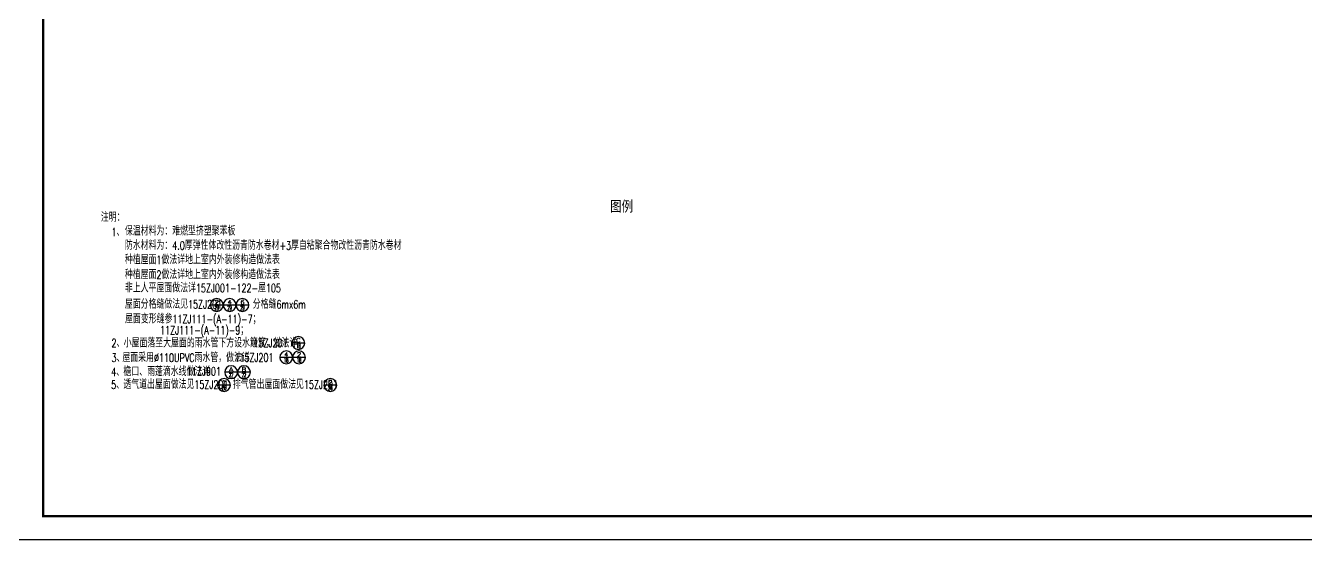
# Model space of a CAD drawing. Extents: x -737978 to 768813, y -372247 to 1140308.
# Drawn here: x 98187 to 180931, y -159911 to -126689 of the extents above; entities that cross this region are included whole.
import ezdxf
from ezdxf.enums import TextEntityAlignment as Align

# ---------------------------------------------------------------- set-up
doc = ezdxf.new("R2010")
doc.units = 0
doc.header["$LTSCALE"] = 10
doc.header["$MEASUREMENT"] = 0
doc.layers.get('0').update_dxf_attribs({"linetype": 'CONTINUOUS'})
doc.layers.add('PUB_TEXT', color=7, linetype='CONTINUOUS')
doc.layers.add('PUB_TITLE', color=4, linetype='CONTINUOUS')
doc.styles.add('_宋体', font='', dxfattribs={"width": 0.8})
doc.styles.add('COMP', font='complex', dxfattribs={"bigfont": 'hztxt'})
doc.styles.add('HZTXT', font='TXT', dxfattribs={"bigfont": 'HZTXT'})
doc.styles.get('_宋体').set_extended_font_data('SimSun')

# ---------------------------------------------------------------- blocks, each defined once
blk = doc.blocks.new('_INDEX')
blk.add_line((-0.5, 0), (0.5, 0))
blk.add_circle((0, 0), 0.5)
at = {"style": 'COMP'}
for tag, width, p, p2 in [('1', 2.333333, (-0.17, 0.05), (0.17, 0.05)), ('-', 1.166667, (-0.17, -0.39), (0.17, -0.39))]:
    blk.add_attdef(tag, text='', height=0.34, dxfattribs=dict(at, width=width)).set_placement(p, p2, align=Align.FIT)

msp = doc.modelspace()

# ---------------------------------------------------------------- linework, layer by layer
at = {"layer": 'PUB_TITLE'}
msp.add_lwpolyline([(95574.9, -159910.6), (253224.9, -159910.6), (253224.9, -70810.6), (95574.9, -70810.6)], close=True, dxfattribs=at)
at = {"layer": 'PUB_TITLE', "const_width": 150}
msp.add_lwpolyline([(99324.9, -158410.6), (251724.9, -158410.6), (251724.9, -72310.6), (99324.9, -72310.6)], close=True, dxfattribs=at)

# ---------------------------------------------------------------- block references
at = {"layer": 'PUB_TEXT', "color": 7}
ref = msp.add_blockref('_INDEX', (110547.4, -144755.3), dxfattribs=dict(at, xscale=-829.6296296250075, yscale=829.6296296252868, zscale=829.6296296251393))
ref.add_attrib('1', '2', dxfattribs={"layer": '0', "height": 282.1, "rotation": 360, "style": 'COMP', "width": 1.5}).set_placement((110406.4, -144713.8), (110688.5, -144713.8), align=Align.FIT)
ref.add_attrib('-', '29', dxfattribs={"layer": '0', "height": 282.07, "style": 'COMP', "width": 0.617647}).set_placement((110406.4, -145078.8), (110688.5, -145078.8), align=Align.FIT)
ref = msp.add_blockref('_INDEX', (111377.1, -144755.3), dxfattribs=dict(at, xscale=-829.6296296250075, yscale=829.6296296252868, zscale=829.6296296251393))
ref.add_attrib('1', '4', dxfattribs={"layer": '0', "height": 282.1, "rotation": 360, "style": 'COMP', "width": 1.3125}).set_placement((111236, -144713.8), (111518.1, -144713.8), align=Align.FIT)
ref.add_attrib('-', '29', dxfattribs={"layer": '0', "height": 282.07, "style": 'COMP', "width": 0.617647}).set_placement((111236, -145078.8), (111518.1, -145078.8), align=Align.FIT)
ref = msp.add_blockref('_INDEX', (112206.7, -144755.3), dxfattribs=dict(at, xscale=-829.6296296250075, yscale=829.6296296252868, zscale=829.6296296251393))
ref.add_attrib('1', '6', dxfattribs={"layer": '0', "height": 282.1, "rotation": 360, "style": 'COMP', "width": 1.5}).set_placement((112065.7, -144713.8), (112347.7, -144713.8), align=Align.FIT)
ref.add_attrib('-', '29', dxfattribs={"layer": '0', "height": 282.07, "style": 'COMP', "width": 0.617647}).set_placement((112065.7, -145078.8), (112347.7, -145078.8), align=Align.FIT)
ref = msp.add_blockref('_INDEX', (115824.3, -147214), dxfattribs=dict(at, xscale=-829.6296296250075, yscale=829.6296296252868, zscale=829.6296296251393))
ref.add_attrib('1', 'C', dxfattribs={"layer": '0', "height": 282.1, "style": 'COMP', "width": 1.4}).set_placement((115683.3, -147172.6), (115965.3, -147172.6), align=Align.FIT)
ref.add_attrib('-', '18', dxfattribs={"layer": '0', "height": 282.07, "style": 'COMP', "width": 0.724138}).set_placement((115683.3, -147537.6), (115965.3, -147537.6), align=Align.FIT)
ref = msp.add_blockref('_INDEX', (115036.4, -148140.6), dxfattribs=dict(at, xscale=-829.6296296250075, yscale=829.6296296252868, zscale=829.6296296251393))
ref.add_attrib('1', '4', dxfattribs={"layer": '0', "height": 282.1, "style": 'COMP', "width": 1.3125}).set_placement((114895.4, -148099.1), (115177.5, -148099.1), align=Align.FIT)
ref.add_attrib('-', '18', dxfattribs={"layer": '0', "height": 282.07, "style": 'COMP', "width": 0.724138}).set_placement((114895.4, -148464.2), (115177.5, -148464.2), align=Align.FIT)
ref = msp.add_blockref('_INDEX', (115866.1, -148140.6), dxfattribs=dict(at, xscale=-829.6296296250075, yscale=829.6296296252868, zscale=829.6296296251393))
ref.add_attrib('1', '2', dxfattribs={"layer": '0', "height": 282.1, "style": 'COMP', "width": 1.5}).set_placement((115725, -148099.1), (116007.1, -148099.1), align=Align.FIT)
ref.add_attrib('-', '18', dxfattribs={"layer": '0', "height": 282.07, "style": 'COMP', "width": 0.724138}).set_placement((115725, -148464.2), (116007.1, -148464.2), align=Align.FIT)
ref = msp.add_blockref('_INDEX', (111473.5, -149101.2), dxfattribs=dict(at, xscale=-829.6296296250075, yscale=829.6296296252868, zscale=829.6296296251393))
ref.add_attrib('1', 'A', dxfattribs={"layer": '0', "height": 282.1, "style": 'COMP', "width": 1.166667}).set_placement((111332.4, -149059.7), (111614.5, -149059.7), align=Align.FIT)
ref.add_attrib('-', '22', dxfattribs={"layer": '0', "height": 282.07, "style": 'COMP', "width": 0.617647}).set_placement((111332.4, -149424.7), (111614.5, -149424.7), align=Align.FIT)
ref = msp.add_blockref('_INDEX', (112303.1, -149101.2), dxfattribs=dict(at, xscale=-829.6296296250075, yscale=829.6296296252868, zscale=829.6296296251393))
ref.add_attrib('1', 'B', dxfattribs={"layer": '0', "height": 282.1, "style": 'COMP', "width": 1.235294}).set_placement((112162.1, -149059.7), (112444.2, -149059.7), align=Align.FIT)
ref.add_attrib('-', '22', dxfattribs={"layer": '0', "height": 282.07, "style": 'COMP', "width": 0.617647}).set_placement((112162.1, -149424.7), (112444.2, -149424.7), align=Align.FIT)
ref = msp.add_blockref('_INDEX', (111016.9, -149931.9), dxfattribs=dict(at, xscale=-829.6296296250075, yscale=829.6296296252868, zscale=829.6296296251393))
ref.add_attrib('1', '1', dxfattribs={"layer": '0', "height": 282.1, "style": 'COMP', "width": 2.333333}).set_placement((110875.8, -149890.4), (111157.9, -149890.4), align=Align.FIT)
ref.add_attrib('-', '26', dxfattribs={"layer": '0', "height": 282.07, "style": 'COMP', "width": 0.617647}).set_placement((110875.8, -150255.5), (111157.9, -150255.5), align=Align.FIT)
ref = msp.add_blockref('_INDEX', (117886.8, -149931.9), dxfattribs=dict(at, xscale=-829.6296296250075, yscale=829.6296296252868, zscale=829.6296296251393))
ref.add_attrib('1', '2', dxfattribs={"layer": '0', "height": 282.1, "style": 'COMP', "width": 1.5}).set_placement((117745.8, -149890.4), (118027.9, -149890.4), align=Align.FIT)
ref.add_attrib('-', '26', dxfattribs={"layer": '0', "height": 282.07, "style": 'COMP', "width": 0.617647}).set_placement((117745.8, -150255.5), (118027.9, -150255.5), align=Align.FIT)

# ---------------------------------------------------------------- texts
at = {"layer": 'PUB_TEXT'}
for s, height, style, width, p in [('图例', 685.44, '_宋体', 0.8, (135974.7, -138711.9)), ('注明：', 540, 'HZTXT', 0.7, (103053, -139365.5)), ('1、', 540, 'HZTXT', 0.7, (103743.1, -140305.6)), ('保温材料为：难燃型挤塑聚苯板', 540, 'HZTXT', 0.7, (104606.6, -140253.7)), ('防水材料为：4.0厚弹性体改性沥青防水卷材+3厚自粘聚合物改性沥青防水卷材', 540, 'HZTXT', 0.7, (104606.6, -141179.8)), ('种植屋面1做法详地上室内外装修构造做法表', 540, 'HZTXT', 0.7, (104606.6, -142106.5)), ('种植屋面2做法详地上室内外装修构造做法表', 540, 'HZTXT', 0.7, (104606.6, -143071.5)), ('非上人平屋面做法详15ZJ001-122-屋105', 540, 'HZTXT', 0.7, (104606.6, -143931.5)), ('屋面分格缝做法见15ZJ201', 540, 'HZTXT', 0.7, (104606.6, -144983.4)), ('分格缝6mx6m', 540, 'HZTXT', 0.7, (112875.2, -144983.4)), (' 屋面变形缝参11ZJ111-(A-11)-7；', 540, 'HZTXT', 0.7, (104280.4, -145936.5)), ('11ZJ111-(A-11)-9；', 540, 'HZTXT', 0.7, (106884.9, -146653.4)), ('2、', 540, 'HZTXT', 0.7, (103743.1, -147482.2)), ('小屋面落至大屋面的雨水管下方设水簸箕，做法详            ', 540, 'HZTXT', 0.7, (104528.6, -147493.7)), ('15ZJ201', 540, 'HZTXT', 0.7, (112921.7, -147471.9)), ('3、', 540, 'HZTXT', 0.7, (103743.1, -148438)), ('屋面采用%%C110UPVC雨水管，做法详           ', 540, 'HZTXT', 0.7, (104445.1, -148439.2)), ('115ZJ201', 540, 'HZTXT', 0.7, (111687.8, -148419.2)), ('4、', 540, 'HZTXT', 0.7, (103720, -149351.7)), ('檐口、雨蓬滴水线做法详        ', 540, 'HZTXT', 0.7, (104510.5, -149340.8)), ('11ZJ901', 540, 'HZTXT', 0.7, (108615.7, -149319.9)), ('5、', 540, 'HZTXT', 0.7, (103714.7, -150179.4)), ('透气道出屋面做法见15ZJ201', 540, 'HZTXT', 0.7, (104505.1, -150168.5)), ('排气管出屋面做法见15ZJ201', 540, 'HZTXT', 0.7, (111588.5, -150168.5))]:
    msp.add_text(s, height=height, dxfattribs=dict(at, style=style, width=width)).set_placement(p)

doc.saveas('drawing.dxf')
